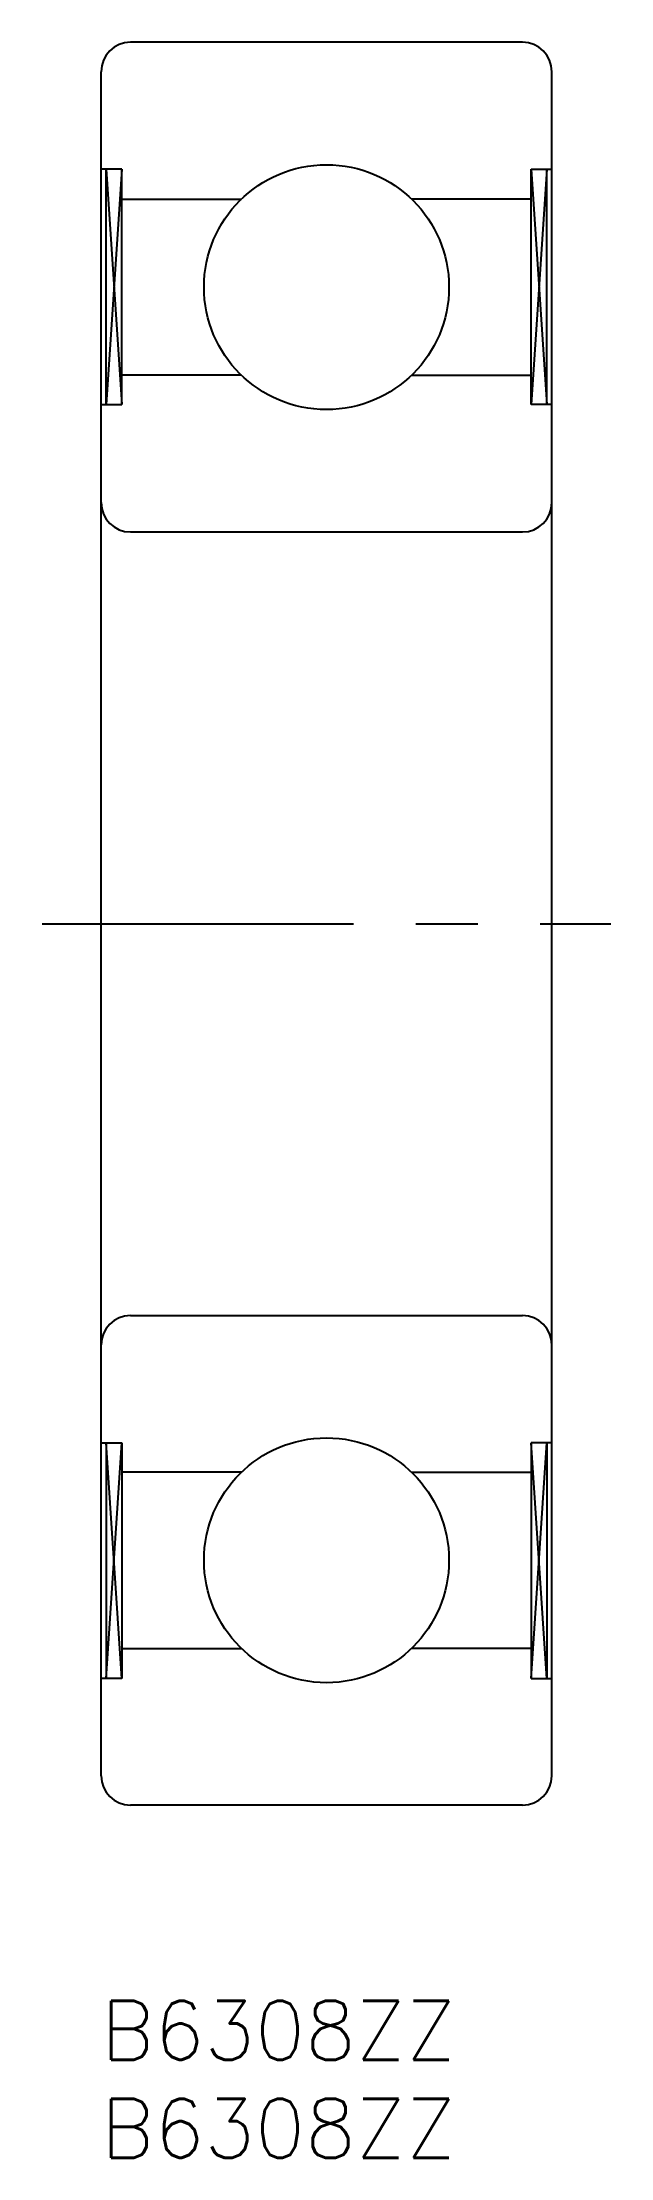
# Model space of a CAD drawing. Extents: x -3 to 26, y -8 to 100.
import ezdxf

# ---------------------------------------------------------------- set-up
doc = ezdxf.new("R2010")
doc.units = 0
doc.header["$LTSCALE"] = 0.5
doc.linetypes.add('CENTER', pattern=[50.8, 31.75, -6.35, 6.35, -6.35])
for name, color, linetype in [('MSM_CENTER', 1, 'CENTER'), ('MSM_CONTINUOUS', 7, 'CONTINUOUS'), ('MSM_NARROW', 5, 'CONTINUOUS'), ('MSM_PART_NUMBER', 7, 'CONTINUOUS')]:
    doc.layers.add(name, color=color, linetype=linetype)
doc.styles.get("Standard").update_dxf_attribs({"font": 'txt.shx', "height": 3, "bigfont": 'bigfont.shx'})

# ---------------------------------------------------------------- blocks, each defined once
blk = doc.blocks.new('*U3')
at = {"layer": 'MSM_PART_NUMBER'}
blk.add_text('B6308ZZ', height=3, dxfattribs=at).set_placement((0, -3))
blk = doc.blocks.new('*U4')
at = {"layer": 'MSM_PART_NUMBER'}
blk.add_text('B6308ZZ', height=3, dxfattribs=at).set_placement((0, -8))

msp = doc.modelspace()

# ---------------------------------------------------------------- linework, layer by layer
at = {"layer": 'MSM_CENTER'}
msp.add_line((-3, 55), (26, 55), dxfattribs=at)
at = {"layer": 'MSM_CONTINUOUS'}
for p, q in [((21.5, 100), (1.5, 100)), ((0, 11.5), (0, 98.5)), ((23, 11.5), (23, 98.5)), ((1.06, 93.53), (0, 93.53)), ((0.26, 81.5), (0.26, 93.53)), ((1.06, 81.5), (1.06, 93.53)), ((21.94, 81.5), (21.94, 93.53)), ((21.94, 93.53), (23, 93.53)), ((22.74, 81.5), (22.74, 93.53)), ((1.06, 92), (7.16, 92)), ((21.94, 92), (15.84, 92)), ((7.16, 83), (1.06, 83)), ((15.84, 83), (21.94, 83)), ((0, 81.5), (1.06, 81.5)), ((23, 81.5), (21.94, 81.5)), ((1.5, 75), (21.5, 75)), ((1.5, 35), (21.5, 35)), ((0, 28.5), (1.06, 28.5)), ((0.26, 28.5), (0.26, 16.47)), ((1.06, 28.5), (1.06, 16.47)), ((21.94, 28.5), (21.94, 16.47)), ((23, 28.5), (21.94, 28.5)), ((22.74, 28.5), (22.74, 16.47)), ((7.16, 27), (1.06, 27)), ((15.84, 27), (21.94, 27)), ((1.06, 18), (7.16, 18)), ((21.94, 18), (15.84, 18)), ((1.06, 16.47), (0, 16.47)), ((21.94, 16.47), (23, 16.47)), ((21.5, 10), (1.5, 10))]:
    msp.add_line(p, q, dxfattribs=at)
for centre in [(11.5, 87.5), (11.5, 22.5)]:
    msp.add_circle(centre, 6.25, dxfattribs=at)
for centre, start, end in [((1.5, 98.5), 90, 180), ((21.5, 98.5), 0, 90), ((1.5, 76.5), 180, 270), ((21.5, 76.5), 270, 0), ((1.5, 33.5), 90, 180), ((21.5, 33.5), 0, 90), ((1.5, 11.5), 180, 270), ((21.5, 11.5), 270, 0)]:
    msp.add_arc(centre, 1.5, start, end, dxfattribs=at)
at = {"layer": 'MSM_NARROW'}
for p, q in [((0.26, 93.53), (1.06, 81.5)), ((1.06, 93.53), (0.26, 81.5)), ((22.74, 93.53), (21.94, 81.5)), ((21.94, 93.53), (22.74, 81.5)), ((0.26, 16.47), (1.06, 28.5)), ((1.06, 16.47), (0.26, 28.5)), ((22.74, 16.47), (21.94, 28.5)), ((21.94, 16.47), (22.74, 28.5))]:
    msp.add_line(p, q, dxfattribs=at)

# ---------------------------------------------------------------- block references
at = {"layer": 'MSM_CONTINUOUS'}
for name in ['*U3', '*U4']:
    msp.add_blockref(name, (0, 0), dxfattribs=at)

doc.saveas('drawing.dxf')
